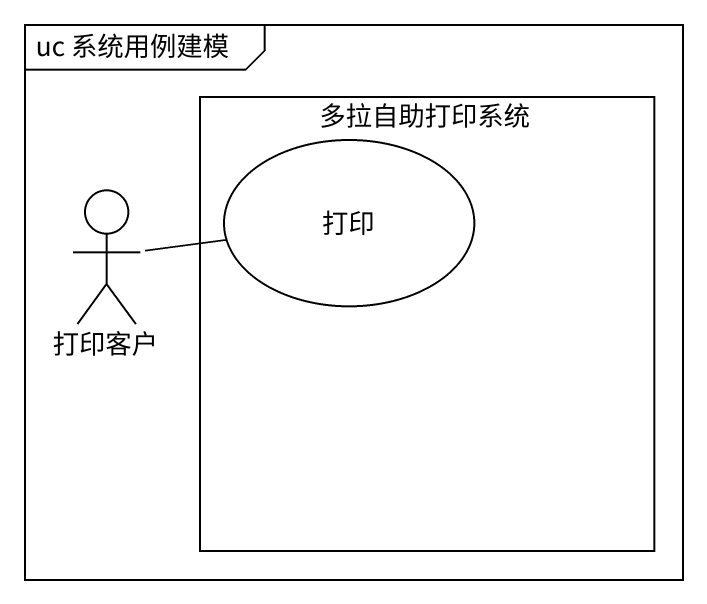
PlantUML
@startuml
mainframe uc 系统用例建模
rectangle 多拉自助打印系统 {
  usecase 打印
}
actor 打印客户
打印客户 -right- 打印
@enduml
